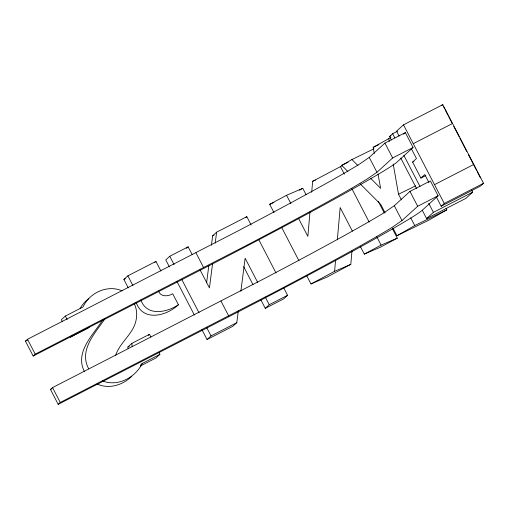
<?xml version="1.0" encoding="UTF-8"?>
<svg xmlns="http://www.w3.org/2000/svg" width="509" height="509" viewBox="0 0 509 509"><rect width="100%" height="100%" fill="white"/><g stroke="black" fill="none" stroke-linecap="round" stroke-linejoin="round"><path stroke-width="0.76" d="M309.981 211.992L307.856 236.38L298.478 218.285M311.693 192.326L312.653 181.312L342.462 165.565M306.628 275.579L310.974 283.965L334.598 271.316L335.558 260.296M337.352 239.841L340.177 207.589L352.381 231.131M310.974 283.965L327.185 277.011L350.809 264.356L351.98 250.982M206.584 282.902L208.811 265.634M211.439 245.23L212.647 235.813L216.618 232.193L246.833 216.669L251.172 225.035M212.577 263.586L209.441 287.916L200.062 269.821M215.205 243.181L216.618 232.193M201.984 329.749L207.055 339.535L232.829 326.294L236.8 322.674L238.32 310.884M240.865 291.224L245.134 258.203L257.694 282.438M115.677 355.187C119.17 344.676 128.713 337.123 133.676 327.192C137.277 319.868 137.85 310.967 134.211 303.542M80.142 308.639L81.535 306.062L84.748 302.085L88.731 298.643M158.808 352.304L159.883 354.385L142.272 363.432C135.464 377.576 117.662 387.025 102.494 380.904M102.589 320.097C92.905 335.285 74.53 352.113 84.437 371.659M104.829 318.997C94.928 333.344 78.691 350.217 88.674 368.771M25.45 341.164L27.511 339.28L238.18 230.844A176.458 5.542 -27.4 0 0 359.545 164.07L369.241 157.408L384.931 143.093L405.355 132.607L413.066 147.483L397.236 161.919A199.776 6.273 -27.4 0 1 202.926 268.835L33.161 356.039L25.45 341.164L27.575 340.076M122.154 290.9C107.666 284.327 89.336 292.77 83.069 306.952L65.343 316.057L61.373 319.677L62.461 321.777M33.161 356.039L35.223 354.156L245.892 245.72A176.458 5.542 -27.4 0 0 367.256 178.945L376.953 172.284L392.643 157.968L413.066 147.483M128.274 287.89L123.903 279.454L127.867 275.833L155.951 261.41L160.927 271.011M72.157 335.647L70.452 337.2L87.955 328.21L89.654 326.657M154.819 262.44L155.951 261.41M192.116 254.487L188.145 246.82L169.739 256.275L165.775 259.895L169.382 266.862M186.44 248.373L188.145 246.82M50.486 389.468L52.554 387.591L263.217 279.155A176.458 5.542 -27.4 0 0 384.581 212.374L394.284 205.712L409.974 191.403L430.391 180.911L438.103 195.787L422.279 210.223A199.776 6.273 -27.4 0 1 227.962 317.139L58.198 404.343L50.486 389.468L51.905 388.742M245.701 217.706L246.833 216.669M58.198 404.343L60.259 402.46L270.928 294.03A176.458 5.542 -27.4 0 0 392.293 227.249L401.989 220.588L417.685 206.272L438.103 195.787M128.02 348.55L127.899 346.985L131.869 343.365L149.487 334.318L150.918 337.085M158.547 291.084C160.621 297.224 168.199 296.518 172.71 293.738L178.424 304.764C166.678 315.911 143.061 322.248 136.119 302.333M148.348 335.348L149.487 334.318M391.396 139.994L389.589 136.507L392.649 133.721L397.561 131.195M436.499 197.193L441.195 206.26L480.49 186.071L483.55 183.285L442.792 104.657L403.497 124.845L396.568 131.163L399.101 136.043M140.573 364.985L142.272 363.432M159.883 354.385L155.913 358.005L140.414 365.965M403.592 134.211L405.355 132.607M441.64 105.707L442.792 104.657M207.055 339.535L211.025 335.915L236.8 322.674M425.798 175.554L420.886 178.08L412.595 162.078L416.464 158.553L411.59 149.143M260.939 299.973L265.278 308.339L269.248 304.719L287.591 295.296L283.615 287.63M287.591 295.296L283.621 298.917L265.278 308.339M420.886 178.08L424.76 174.549L428.979 182.686M422.254 210.198L426.587 218.565L433.401 212.348L472.702 192.16L471.614 190.067M441.195 206.26L444.255 203.466L483.55 183.285M472.702 192.16L465.888 198.376L426.587 218.565M131.818 376.234C122.987 385.09 108.805 389.531 97.073 383.964M347.876 171.52L341.755 165.387L351.923 159.559L374 148.762M374.287 153.476L373.173 147.381L390.867 137.424M392.986 228.077L396.956 235.731L414.74 225.544L446.787 209.867L446.069 208.474M446.787 209.867L429.004 220.06L396.956 235.731M274.027 212.686L269.687 204.325L286.554 195.291L302.766 188.33L306.017 194.603M299.394 190.137L302.766 188.33M360.315 246.439L364.291 254.106L381.107 245.103L397.319 238.142L392.261 228.382M397.319 238.142L380.503 247.151L364.291 254.106M389.589 136.507L390.995 135.788M123.903 279.454L125.303 278.728M212.647 235.813L214.054 235.094M413.251 143.665L452.552 123.477M412.595 162.078L414.002 161.359M434.495 184.646L473.796 164.458M127.899 346.985L129.311 346.26M373.173 147.381L378.874 144.594M341.755 165.387L348.162 162.25M401.385 199.776L398.509 194.228L415.599 185.868M178.424 304.764C166.876 312.526 146.904 316.725 140.866 300.043M312.653 181.312L315.472 180.097M269.687 204.325L273.918 202.506M334.598 271.316L350.809 264.356M351.923 159.559L358.005 165.66M370.717 178.411L380.624 188.343L378.022 174.014M360.124 183.787L380.726 204.421L385.052 212.768M443.638 106.852L444.363 108.252M445.089 109.658L447.99 115.257M448.715 116.656L451.986 122.962M453.786 126.442L459.188 136.857M459.907 138.251L466.753 151.447M468.547 154.921L473.23 163.949M473.593 164.642L476.494 170.248M477.219 171.648L480.49 177.953M403.497 124.845L444.255 203.466M392.649 133.721L394.819 137.901M403.847 155.321L420.046 186.58M428.705 203.282L433.401 212.348M400.787 158.114L416.629 188.674M384.931 143.093L392.643 157.968M409.974 191.403L417.685 206.272M410.763 217.871L414.74 225.544M369.241 157.408L376.953 172.284M394.284 205.712L401.989 220.588M378.2 201.259L384.32 213.067M340.349 166.475L344.326 174.142M351.91 188.769L369.19 222.109M376.768 236.736L381.107 245.103M286.554 195.291L290.893 203.657M281.623 227.338L299.018 260.894M258.75 239.663L276.037 273.002M265.272 297.052L269.248 304.719M243.677 266.665L253.011 284.671M195.94 252.763L203.651 267.639M220.976 301.073L228.687 315.949M169.739 256.275L174.078 264.635M181.675 279.288L199.064 312.844M206.673 327.529L211.025 335.915M176.979 281.509L194.374 315.071M127.867 275.833L132.97 285.676M65.343 316.057L67.156 319.563M27.511 339.28L35.223 354.156M52.554 387.591L60.259 402.46M388.73 138.467L389.27 141.566M393.209 164.025L398.509 194.228M131.869 343.365L132.105 346.502"/></g></svg>
